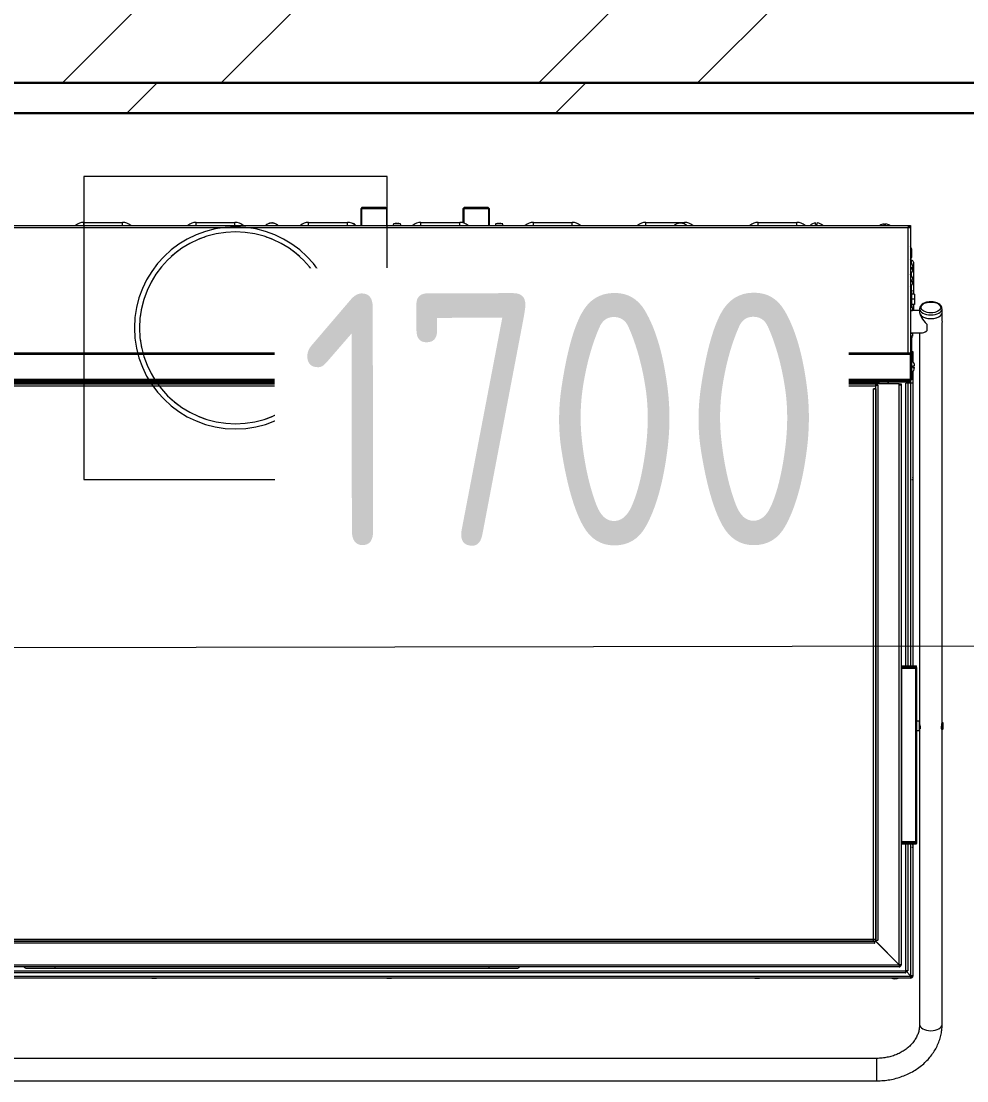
# Model space of a CAD drawing. Header units: millimetres. Extents: x -215207 to 92095, y -30385 to 123050.
# Drawn here: x -24627 to -23691, y 24432 to 25481 of the extents above; entities that cross this region are included whole.
import ezdxf
from ezdxf.enums import TextEntityAlignment as Align

# ---------------------------------------------------------------- set-up
doc = ezdxf.new("R2010")
doc.units = ezdxf.units.MM
for name, color, linetype, lineweight in [('Атрибут', 250, 'Continuous', 5), ('Оборудование пищеблок', 7, 'Continuous', 9), ('Сантехнические приборы', 251, 'Continuous', 0), ('Стены разрез', 7, 'Continuous', 30)]:
    doc.layers.add(name, color=color, linetype=linetype, lineweight=lineweight)
doc.layers.add('тх размеры розетки', color=7, linetype='Continuous', true_color=0xe91640)
doc.styles.add('ISOCPEUR', font='isocpeur.ttf', dxfattribs={"width": 0.9, "height": 270})
doc.styles.add('ГОСТ 2.304', font='CS_Gost2304.shx')
doc.dimstyles.new('СПДС', dxfattribs={"dimscale": 100, "dimtxt": 2.5, "dimasz": 2.5, "dimexe": 2, "dimexo": 0.625, "dimgap": 1, "dimtad": 1, "dimdec": 0, "dimtxsty": 'ГОСТ 2.304', "dimblk": 'OBLIQUE', "dimblk1": 'OBLIQUE', "dimblk2": 'OBLIQUE', "dimcen": 2.5, "dimdle": 2, "dimadec": 0, "dimazin": 2, "dimtfac": 0.75, "dimtdec": 4, "dimtmove": 1, "dimatfit": 3, "dimfxl": 0, "dimtolj": 1, "dimarcsym": 0})

# ---------------------------------------------------------------- blocks, each defined once
blk = doc.blocks.new('Посудомоечная машина 1400')
at = {"layer": 'Оборудование пищеблок', "color": 217, "true_color": 0x93278f}
for p, q in [((166456.9, -325212.3), (166455.3, -325213.9)), ((166481.6, -325213.9), (166455.3, -325213.9)), ((166455.3, -325213.9), (166455.3, -325230.5)), ((166456.1, -325213.1), (166456.1, -325230.5)), ((166456.9, -325212.3), (166480, -325212.3)), ((166481.6, -325213.9), (166480, -325212.3)), ((166480.7, -325213.1), (166480.7, -325230.5)), ((166481.6, -325230.5), (166481.6, -325213.9)), ((166558, -325212.3), (166556.4, -325213.9)), ((166582.7, -325213.9), (166556.4, -325213.9)), ((166556.4, -325213.9), (166556.4, -325227.9)), ((166557.2, -325213.1), (166557.2, -325227.9)), ((166558, -325212.3), (166581.1, -325212.3)), ((166582.7, -325213.9), (166581.1, -325212.3)), ((166581.9, -325213.1), (166581.9, -325230.5)), ((166582.7, -325230.5), (166582.7, -325213.9)), ((166181.3, -325230.5), (166181.3, -325227.5)), ((166181.3, -325227.5), (166219.7, -325227.5)), ((166219.7, -325230.5), (166219.7, -325227.5)), ((166292.5, -325230.5), (166292.5, -325227.5)), ((166292.5, -325227.5), (166330.9, -325227.5)), ((166330.9, -325230.5), (166330.9, -325227.5)), ((166362.2, -325229.5), (166362.3, -325229.5)), ((166372.3, -325229.5), (166372.4, -325229.5)), ((166403.7, -325230.5), (166403.7, -325227.5)), ((166403.7, -325227.5), (166442.1, -325227.5)), ((166442.1, -325230.5), (166442.1, -325227.5)), ((166449.2, -325229), (166448, -325229)), ((166448.1, -325228.8), (166448.1, -325228.7)), ((166494.7, -325229), (166487.6, -325229)), ((166488.8, -325228.8), (166488.8, -325228.7)), ((166490.3, -325228.8), (166490.3, -325228.6)), ((166492, -325228.6), (166492, -325228.8)), ((166493.6, -325228.8), (166493.6, -325228.7)), ((166514.9, -325230.5), (166514.9, -325227.5)), ((166514.9, -325227.5), (166553.4, -325227.5)), ((166553.4, -325230.5), (166553.4, -325227.5)), ((166595.8, -325229), (166588.7, -325229)), ((166589.9, -325228.8), (166589.9, -325228.7)), ((166591.5, -325228.8), (166591.5, -325228.6)), ((166593.1, -325228.6), (166593.1, -325228.8)), ((166594.7, -325228.8), (166594.7, -325228.7)), ((166626.2, -325230.5), (166626.2, -325227.5)), ((166626.2, -325227.5), (166664.6, -325227.5)), ((166664.6, -325230.5), (166664.6, -325227.5)), ((166737.4, -325230.5), (166737.4, -325227.5)), ((166737.4, -325227.5), (166775.8, -325227.5)), ((166766.7, -325229.5), (166766.7, -325229.5)), ((166775.8, -325228.8), (166775.8, -325227.5)), ((166776.8, -325229.5), (166776.8, -325229.5)), ((166848.6, -325227.5), (166887, -325227.5)), ((166848.6, -325230.5), (166848.6, -325227.5)), ((166887, -325230.5), (166887, -325227.5)), ((166905.5, -325229.5), (166905.5, -325227.9)), ((166905.5, -325229.5), (166907, -325229.5)), ((166907, -325229.5), (166907, -325227.9)), ((166973.2, -325230.5), (166973.2, -325228.9)), ((166974.7, -325230.5), (166974.7, -325228.9)), ((165737.4, -325230.5), (166997.2, -325230.5)), ((165737.4, -325232.5), (166997.2, -325232.5)), ((166997.2, -325230.5), (166997.2, -325232.5)), ((166997.2, -325230.5), (166999.2, -325230.5)), ((166997.2, -325231.5), (166999.2, -325231.5)), ((166997.2, -325356.5), (166997.2, -325232.5)), ((166997.2, -325232.5), (166999.2, -325232.5)), ((166998.2, -325231.5), (166998.2, -325232.5)), ((166999.2, -325231.5), (166998.2, -325231.5)), ((166999.2, -325230.5), (166999.2, -325231.5)), ((166999.2, -325231.5), (166999.2, -325232.5)), ((166999.2, -325232.5), (166999.2, -325357.2)), ((167000.8, -325260.6), (167000.8, -325255)), ((167000.3, -325264.9), (166999.2, -325264.9)), ((167000.3, -325267.7), (167000.3, -325264.9)), ((167002.3, -325266.9), (167002.3, -325298.5)), ((167000.3, -325272), (167000.3, -325273.5)), ((167000.3, -325272), (167001.9, -325272)), ((167000.3, -325273.5), (167001.9, -325273.5)), ((167000.3, -325280), (167000.3, -325277.8)), ((167000.3, -325284.4), (167001.9, -325284.4)), ((167000.3, -325284.4), (167000.3, -325285.9)), ((167000.3, -325285.9), (167001.9, -325285.9)), ((167000.3, -325294.7), (167000.3, -325290.2)), ((166999.2, -325294.7), (167000.8, -325294.7)), ((167000.8, -325295.7), (166999.2, -325295.7)), ((167000.8, -325294.7), (167000.8, -325295.7)), ((167000.8, -325309.9), (167000.8, -325295.7)), ((167003.3, -325298.5), (167000.8, -325298.5)), ((167003.3, -325298.5), (167003.3, -325303.6)), ((166999.2, -325309.9), (167000.8, -325309.9)), ((167000.8, -325310.9), (166999.2, -325310.9)), ((167001.3, -325311.6), (166999.2, -325311.6)), ((167003.3, -325303.6), (167000.8, -325303.6)), ((167003.3, -325308.6), (167000.8, -325308.6)), ((167000.8, -325309.9), (167000.8, -325310.9)), ((167000.8, -325311.6), (167000.8, -325310.9)), ((167001.3, -325311.6), (167001.3, -325314.6)), ((167002.3, -325308.6), (167002.3, -325314.7)), ((167003.3, -325303.6), (167003.3, -325308.6)), ((167008.3, -325313), (167008.3, -325316.6)), ((167030.6, -325316.6), (167030.6, -325313)), ((166999.2, -325314.6), (167001.3, -325314.6)), ((167008.3, -325314.7), (166999.2, -325314.7)), ((167001.3, -325314.6), (167001.3, -325314.7)), ((167030.6, -325325.3), (167030.6, -325316.6)), ((167015.4, -325328.2), (167015.4, -325334.9)), ((167030.6, -325723), (167030.6, -325326.4)), ((166999.2, -325336.9), (167010.2, -325336.9)), ((166999.2, -325337), (167001.3, -325337)), ((167001.3, -325340.1), (166999.2, -325340.1)), ((166999.2, -325340.7), (167000.8, -325340.7)), ((167000.8, -325341.7), (166999.2, -325341.7)), ((167000.8, -325340.7), (167000.8, -325340.1)), ((167000.8, -325340.7), (167000.8, -325341.7)), ((167000.8, -325382.2), (167000.8, -325341.7)), ((167001.3, -325336.9), (167001.3, -325337)), ((167001.3, -325337), (167001.3, -325340.1)), ((167008.3, -325336.9), (167008.3, -325722.5)), ((167000.8, -325355.4), (167001.8, -325355.4)), ((167001.8, -325355.4), (167001.8, -325365.2)), ((165737.4, -325356.5), (166997.2, -325356.5)), ((165737.4, -325358), (166997.2, -325358)), ((166997.2, -325356.5), (166997.2, -325358)), ((166997.2, -325356.5), (166998.7, -325356.5)), ((166997.4, -325356.9), (166997.2, -325356.9)), ((166997.2, -325357.2), (166999.2, -325357.2)), ((166997.2, -325358), (166999.2, -325358)), ((166997.4, -325356.9), (166997.4, -325356.5)), ((166998.4, -325356.9), (166997.4, -325356.9)), ((166999.4, -325356.9), (166999.2, -325356.9)), ((166999.2, -325358), (166999.2, -325357.2)), ((166999.2, -325382.6), (166999.2, -325358)), ((166999.4, -325356.9), (166999.4, -325383.7)), ((167001.8, -325369.6), (167003.4, -325369.6)), ((167001.8, -325369.6), (167001.8, -325371.1)), ((167001.8, -325371.1), (167003.4, -325371.1)), ((167001.8, -325375.4), (167001.8, -325386.5)), ((165735.4, -325382.6), (166999.2, -325382.6)), ((165735.4, -325383.2), (166999.2, -325383.2)), ((165768.2, -325384.7), (166966.8, -325384.7)), ((166966.8, -325386.2), (165768.2, -325386.2)), ((165769.8, -325387.2), (166964.9, -325387.2)), ((166988.1, -325387.2), (166964.9, -325387.2)), ((166964.9, -325387.2), (166964.9, -325388.2)), ((166964.9, -325387.2), (166964.9, -325387.2)), ((166965.1, -325387.2), (166964.9, -325387.2)), ((166965.1, -325387.2), (166965.1, -325387.2)), ((166988.1, -325387.2), (166965.1, -325387.2)), ((166966.8, -325384.7), (166966.8, -325386.2)), ((166966.8, -325384.7), (166997.4, -325384.7)), ((166966.8, -325387.2), (166966.8, -325386.2)), ((166968.1, -325386.7), (166967.1, -325386.7)), ((166967.1, -325387.2), (166967.1, -325386.7)), ((166968.4, -325386), (166967.7, -325385.3)), ((166968.1, -325387.2), (166968.1, -325386.7)), ((166997.4, -325384.7), (166969.1, -325384.7)), ((166997.4, -325385.7), (166969.1, -325385.7)), ((166976.7, -325385.7), (166977.5, -325386.5)), ((166977.5, -325386.5), (166977.5, -325387.2)), ((166988.1, -325388.3), (166988.1, -325387.2)), ((166988.1, -325387.2), (166989.1, -325387.2)), ((166988.1, -325387.2), (166988.1, -325387.2)), ((166989.1, -325387.2), (166989.1, -325388.3)), ((166989.1, -325387.2), (166990.1, -325387.2)), ((166989.1, -325387.2), (166989.1, -325388.3)), ((166990.1, -325387.2), (166990.1, -325388.3)), ((166994.7, -325666.7), (166994.7, -325386.7)), ((166996.7, -325386.7), (166994.7, -325386.7)), ((166996.4, -325385.7), (166996.4, -325386.7)), ((166999.7, -325386.7), (166996.7, -325386.7)), ((166996.7, -325386.7), (166996.7, -325666.7)), ((166997.4, -325385.7), (166997.4, -325386.7)), ((166998.2, -325386.7), (166998.2, -325386.2)), ((166998.2, -325386.2), (166999.2, -325386.2)), ((166998.4, -325383.2), (166998.4, -325383.7)), ((166998.4, -325383.7), (166998.4, -325383.2)), ((166998.4, -325385.5), (166998.4, -325386.7)), ((166999.2, -325383.2), (166999.2, -325382.6)), ((166999.2, -325384.6), (166999.2, -325386.5)), ((166999.2, -325386.7), (166999.2, -325386.5)), ((166999.2, -325386.5), (166999.7, -325386.5)), ((166999.4, -325382.2), (167000.8, -325382.2)), ((167000.8, -325383.2), (166999.4, -325383.2)), ((166999.7, -325386.5), (166999.7, -325383.2)), ((166999.7, -325386.5), (166999.7, -325386.7)), ((167001.8, -325386.5), (166999.7, -325386.5)), ((166999.7, -325666.7), (166999.7, -325386.7)), ((167001.8, -325386.7), (166999.7, -325386.7)), ((167000.8, -325382.2), (167000.8, -325383.2)), ((167000.8, -325386.7), (167000.8, -325386.5)), ((167000.8, -325386.5), (167000.8, -325386.7)), ((167001.8, -325386.7), (167001.8, -325386.5)), ((167001.8, -325386.7), (167001.8, -325666.7)), ((165769.8, -325389.3), (166964.9, -325389.3)), ((166962.8, -325392.1), (166964.9, -325392.1)), ((166962.8, -325392.3), (166962.8, -325392.1)), ((166962.8, -325937.3), (166962.8, -325392.3)), ((166964.9, -325392.3), (166962.8, -325392.3)), ((166966.9, -325388.2), (166964.9, -325388.2)), ((166964.9, -325389.3), (166964.9, -325388.3)), ((166965.1, -325388.3), (166964.9, -325388.3)), ((166964.9, -325388.6), (166965.4, -325388.6)), ((166964.9, -325392.1), (166964.9, -325389.3)), ((166964.9, -325938.2), (166964.9, -325392.1)), ((166964.9, -325392.3), (166964.9, -325937.3)), ((166965.1, -325388.3), (166965.1, -325388.2)), ((166966.9, -325388.3), (166965.1, -325388.3)), ((166965.5, -325388.5), (166966.9, -325388.5)), ((166966.9, -325388.5), (166966.9, -325388.2)), ((166966.9, -325388.5), (166966.9, -325938.2)), ((166988.1, -325388.3), (166990.1, -325388.3)), ((166988.1, -325962.5), (166988.1, -325388.3)), ((166989.1, -325388.3), (166988.1, -325388.3)), ((166990.1, -325388.3), (166990.1, -325962.6)), ((167000.8, -325482), (167001.9, -325482)), ((166990.6, -325668.6), (166990.1, -325668.6)), ((166990.6, -325669.1), (166990.1, -325669.1)), ((166990.3, -325668.8), (166990.6, -325668.8)), ((166990.4, -325666.7), (166990.4, -325667.8)), ((167005, -325666.7), (166990.4, -325666.7)), ((166990.6, -325667.8), (167004.8, -325667.8)), ((166990.6, -325667.8), (166990.6, -325668.1)), ((167004.8, -325668.1), (166990.6, -325668.1)), ((166990.6, -325668.1), (166990.6, -325668.6)), ((166990.6, -325668.6), (167004.8, -325668.6)), ((166990.6, -325668.6), (166990.6, -325668.8)), ((166990.6, -325669.1), (166990.6, -325668.8)), ((167004.8, -325668.8), (166990.6, -325668.8)), ((166990.6, -325669.1), (166990.6, -325840.4)), ((167004.8, -325669.1), (166990.6, -325669.1)), ((167004.8, -325668.1), (167004.8, -325667.8)), ((167004.8, -325668.6), (167004.8, -325668.1)), ((167004.8, -325668.8), (167004.8, -325668.6)), ((167005.3, -325668.6), (167004.8, -325668.6)), ((167004.8, -325669.1), (167004.8, -325668.8)), ((167004.8, -325668.8), (167005.1, -325668.8)), ((167004.8, -325840.4), (167004.8, -325669.1)), ((167005.3, -325669.1), (167004.8, -325669.1)), ((167005, -325666.7), (167005, -325667.8)), ((167005.1, -325668.9), (167005.1, -325668.8)), ((167005.3, -325668.1), (167005.3, -325667)), ((167005.3, -325668.1), (167005.3, -325668.6)), ((167005.3, -325669), (167005.3, -325668.6)), ((167005.3, -325669), (167005.3, -325669.1)), ((167005.3, -325669), (167005.3, -325669)), ((167005.3, -325669.1), (167005.3, -325840.4)), ((167008, -325721.4), (167005.3, -325721.4)), ((167008, -325721.4), (167008, -325730.5)), ((167008.3, -325721.7), (167008, -325721.4)), ((167008.3, -325730.2), (167008.3, -325722.5)), ((167031.1, -325722.5), (167030.6, -325722.5)), ((167031.1, -325722.5), (167031.1, -325729.5)), ((167031.6, -325723), (167031.1, -325722.5)), ((167031.6, -325729), (167031.6, -325723)), ((167005.3, -325730.5), (167008, -325730.5)), ((167008, -325730.5), (167008.3, -325730.2)), ((167008.3, -325729.5), (167008.6, -325729.5)), ((167008.3, -325730.2), (167008.3, -326021.7)), ((167030.3, -325729.5), (167031.1, -325729.5)), ((167030.6, -326021.7), (167030.6, -325729.5)), ((167031.1, -325729.5), (167031.6, -325729)), ((166990.1, -325840.4), (166990.6, -325840.4)), ((166990.1, -325840.9), (166990.6, -325840.9)), ((166990.6, -325840.7), (166990.3, -325840.7)), ((166990.4, -325841.8), (166990.4, -325842.9)), ((166990.4, -325842.9), (167005, -325842.9)), ((166990.6, -325840.4), (167004.8, -325840.4)), ((166990.6, -325840.4), (166990.6, -325840.7)), ((166990.6, -325840.7), (167004.8, -325840.7)), ((166990.6, -325840.7), (166990.6, -325840.9)), ((166990.6, -325840.9), (166990.6, -325841.5)), ((167004.8, -325840.9), (166990.6, -325840.9)), ((166990.6, -325841.5), (167004.8, -325841.5)), ((166990.6, -325841.5), (166990.6, -325841.8)), ((167004.8, -325841.8), (166990.6, -325841.8)), ((166994.7, -325968.4), (166994.7, -325842.9)), ((166996.7, -325842.9), (166996.7, -325968.4)), ((166999.7, -325973.7), (166999.7, -325842.9)), ((167000.8, -325846), (167001.9, -325846)), ((167001.8, -325842.9), (167001.8, -325973.7)), ((167004.8, -325840.4), (167005.3, -325840.4)), ((167004.8, -325840.4), (167004.8, -325840.7)), ((167004.8, -325840.9), (167004.8, -325840.7)), ((167005.1, -325840.7), (167004.8, -325840.7)), ((167004.8, -325841.5), (167004.8, -325840.9)), ((167004.8, -325840.9), (167005.3, -325840.9)), ((167004.8, -325841.8), (167004.8, -325841.5)), ((167005, -325842.9), (167005, -325841.8)), ((167005.1, -325840.7), (167005.1, -325840.7)), ((167005.3, -325840.4), (167005.3, -325840.5)), ((167005.3, -325840.9), (167005.3, -325840.5)), ((167005.3, -325840.5), (167005.3, -325840.5)), ((167005.3, -325840.9), (167005.3, -325841.5)), ((167005.3, -325841.5), (167005.3, -325842.6)), ((165770.8, -325939.3), (166963.8, -325939.3)), ((166963.8, -325941.3), (165770.8, -325941.3)), ((165771.8, -325937.3), (166962.8, -325937.3)), ((166962.8, -325939.3), (165771.8, -325939.3)), ((166962.8, -325937.3), (166964.9, -325937.3)), ((166962.8, -325939.3), (166962.8, -325937.3)), ((166962.8, -325939.3), (166962.8, -325939.3)), ((166963.8, -325939.3), (166963.8, -325941.3)), ((166964, -325939.3), (166963.8, -325939.3)), ((166964, -325940.3), (166963.8, -325940.3)), ((166963.8, -325941.3), (166964, -325941.3)), ((166964, -325941.3), (166964, -325939.3)), ((166964, -325939.3), (166964.8, -325939.3)), ((166988.1, -325962.6), (166964.8, -325939.3)), ((166964.9, -325939.3), (166964.8, -325939.3)), ((166964.9, -325938.2), (166964.9, -325938.5)), ((166964.9, -325938.2), (166966.9, -325938.2)), ((166966.9, -325938.5), (166964.9, -325938.5)), ((166964.9, -325939.3), (166964.9, -325938.5)), ((166964.9, -325939.3), (166988.1, -325962.5)), ((166965.8, -325940.3), (166965.8, -325940.2)), ((166965.9, -325938.2), (166965.9, -325938.5)), ((166966.9, -325938.5), (166966.9, -325938.2)), ((165746.5, -325962.6), (166988.1, -325962.6)), ((166986.6, -325961.1), (166986.6, -325961.1)), ((166988.1, -325963.6), (166988.1, -325964.6)), ((166989.1, -325962.6), (166990.1, -325962.6)), ((165734.9, -325973.7), (166999.7, -325973.7)), ((165740.2, -325968.6), (166994.5, -325968.6)), ((166994.5, -325970.6), (165740.2, -325970.6)), ((166988.1, -325964.6), (165746.5, -325964.6)), ((166124.7, -325965.8), (166152.5, -325965.8)), ((166152.5, -325964.6), (166152.5, -325965.8)), ((166152.5, -325965.8), (166582.1, -325965.8)), ((166582.1, -325964.6), (166582.1, -325965.8)), ((166582.1, -325965.8), (166609.9, -325965.8)), ((166994.5, -325968.6), (166994.5, -325970.6)), ((166994.7, -325969.6), (166994.5, -325969.6)), ((166994.5, -325970.6), (166994.7, -325970.6)), ((166994.7, -325968.4), (166996.7, -325968.4)), ((166999.7, -325973.7), (166994.7, -325968.6)), ((166994.7, -325968.6), (166999.7, -325973.7)), ((166996.7, -325968.6), (166994.7, -325968.6)), ((166994.7, -325970.6), (166994.7, -325968.6)), ((166995.7, -325969.6), (166995.7, -325969.6)), ((166996.4, -325968.4), (166996.4, -325968.6)), ((166996.4, -325970.3), (166996.4, -325970.4)), ((166996.7, -325968.4), (166996.7, -325968.6)), ((166996.7, -325970.6), (166996.7, -325970.6)), ((166997.2, -325971.1), (166997.2, -325971.1)), ((166997.4, -325971.3), (166997.4, -325971.4)), ((166997.7, -325971.7), (166997.7, -325971.7)), ((166997.7, -325971.7), (166997.8, -325971.7)), ((166998.8, -325972.7), (166998.7, -325972.7)), ((166998.7, -325972.7), (166998.8, -325972.7)), ((166999.2, -325973.1), (166999.1, -325973.1)), ((166999.2, -325973.1), (166999.2, -325973.2)), ((166999.7, -325973.7), (166999.7, -325973.7)), ((166999.7, -325974.7), (166999.7, -325973.7)), ((166999.7, -325974.7), (166999.7, -325975.7)), ((167000.8, -325973.7), (167001.8, -325973.7)), ((166999.7, -325975.7), (165734.9, -325975.7)), ((166965.9, -326055.2), (165768.8, -326055.2)), ((166965.9, -326077.5), (166965.9, -326055.2)), ((165768.8, -326077.5), (166965.9, -326077.5))]:
    blk.add_line(p, q, dxfattribs=at)
for centre, radius, start, end in [((166181.3, -325239.8), 12.3, 90, 131.1859), ((166219.7, -325239.8), 12.3, 48.8141, 90), ((166292.5, -325239.8), 12.3, 90, 131.1859), ((166330.9, -325239.8), 12.3, 48.8141, 90), ((166367.8, -325237.5), 9.75, 97.1339, 134.0407), ((166367.8, -325237.5), 9.75, 124.6571, 134.0407), ((166366.9, -325237.5), 9.75, 80.0878, 82.8423), ((166366.9, -325237.5), 9.75, 45.9593, 55.3429), ((166403.7, -325239.8), 12.3, 90, 131.1859), ((166442.1, -325239.8), 12.3, 48.8141, 90), ((166445.7, -325241.1), 12.6, 79.1096, 82.5579), ((166445.7, -325241.1), 12.6, 79.0975, 82.5673), ((166448, -325229), 0.303, 79.1333, 103.5704), ((166445.7, -325241.1), 12.6, 73.7398, 79.1333), ((166445.4, -325230.3), 4.05, 5.661, 18.1806), ((166491.5, -325230.3), 4.05, 161.8194, 183.5777), ((166491.2, -325241.1), 12.6, 100.8667, 106.2602), ((166491.2, -325241.1), 12.6, 94.7118, 100.8904), ((166491.2, -325241.1), 12.6, 94.7118, 100.8035), ((166488.8, -325229), 0.303, 76.4296, 100.8667), ((166491.2, -325241.1), 12.4, 86.1715, 93.8285), ((166491.2, -325241.1), 12.4, 86.4027, 93.7975), ((166491.2, -325241.1), 12.6, 79.1096, 85.2882), ((166491.2, -325241.1), 12.6, 79.0975, 85.2882), ((166493.5, -325229), 0.303, 79.1333, 103.5704), ((166491.2, -325241.1), 12.6, 73.7398, 79.1333), ((166490.9, -325230.3), 4.05, 356.4223, 18.1806), ((166514.9, -325239.8), 12.3, 90, 131.1859), ((166553.4, -325239.8), 12.3, 48.8141, 90), ((166592.6, -325230.3), 4.05, 161.8194, 183.5777), ((166592.3, -325241.1), 12.6, 100.8667, 106.2602), ((166592.3, -325241.1), 12.6, 94.7118, 100.8904), ((166592.3, -325241.1), 12.6, 94.7118, 100.8035), ((166590, -325229), 0.303, 76.4296, 100.8667), ((166592.3, -325241.1), 12.4, 86.1715, 93.8285), ((166592.3, -325241.1), 12.4, 86.4027, 93.7975), ((166592.3, -325241.1), 12.6, 79.1096, 85.2882), ((166592.3, -325241.1), 12.6, 79.0975, 85.2882), ((166594.6, -325229), 0.303, 79.1333, 103.5704), ((166592.3, -325241.1), 12.6, 73.7398, 79.1333), ((166592, -325230.3), 4.05, 356.4223, 18.1806), ((166626.2, -325239.8), 12.3, 90, 131.1859), ((166664.6, -325239.8), 12.3, 48.8141, 90), ((166737.4, -325239.8), 12.3, 90, 131.1859), ((166772.2, -325237.5), 9.75, 124.6571, 134.0407), ((166775.8, -325239.8), 12.3, 48.8141, 90), ((166771.3, -325237.5), 9.75, 45.9593, 55.3429), ((166848.6, -325239.8), 12.3, 90, 131.1859), ((166887, -325239.8), 12.3, 48.8141, 90), ((166906.7, -325237.5), 9.75, 97.1339, 134.0407), ((166905.8, -325237.5), 9.75, 45.9593, 82.8423), ((166974.4, -325238.5), 9.75, 97.1339, 124.6571), ((166973.5, -325238.5), 9.75, 55.3429, 82.8423), ((166996.5, -325255), 4.22, 0, 50.163), ((166996.5, -325260.6), 4.22, 309.837, 0), ((166992.2, -325273.2), 9.75, 7.1339, 44.0407), ((167000.3, -325266.9), 2.02, 0, 90), ((166992.2, -325272.3), 9.75, 315.9593, 352.8423), ((166992.2, -325285.6), 9.75, 7.1339, 44.0407), ((166992.2, -325284.7), 9.75, 315.9593, 352.8423), ((167035, -325325.9), 4.43, 176.8945, 182.8894), ((167034.9, -325325.8), 4.33, 180.3732, 183.1728), ((166996, -325357.6), 2.23, 1.4147, 29.9116), ((166993.8, -325370.8), 9.75, 7.1339, 44.0407), ((166993.8, -325369.9), 9.75, 315.9593, 352.8423), ((166969.1, -325386.7), 2.02, 135, 180), ((166969.1, -325386.7), 2.02, 90, 135), ((166969.1, -325386.7), 1.01, 135, 180), ((166969.1, -325386.7), 1.01, 90, 135), ((166997.4, -325383.7), 2.02, 270, 0), ((166997.4, -325383.7), 1.01, 270, 0), ((166997.4, -325383.7), 1.01, 270, 0), ((166989.1, -325388.3), 0.00202, 0, 180), ((166992.2, -325481.7), 9.75, 7.1339, 11.998), ((166992.2, -325480.8), 9.75, 348.002, 352.8423), ((166990.4, -325667), 0.303, 90, 180), ((166990.5, -325665.9), 2.17, 259.8967, 273.3258), ((166990.3, -325668.6), 0.202, 180, 270), ((166990.4, -325669.1), 0.303, 90, 180), ((167004.9, -325665.9), 2.17, 266.6809, 280.0967), ((167005, -325667), 0.303, 0, 90), ((167005, -325669.1), 0.303, 0, 90), ((167005.1, -325668.6), 0.202, 270, 0), ((166990.4, -325840.4), 0.303, 180, 270), ((166990.3, -325840.9), 0.202, 90, 180), ((166990.5, -325843.6), 2.17, 86.6809, 100.0967), ((166990.4, -325842.6), 0.303, 180, 270), ((166992.2, -325845.7), 9.75, 7.1339, 11.998), ((166992.2, -325844.8), 9.75, 348.002, 352.8423), ((167004.9, -325843.6), 2.17, 79.8967, 93.3258), ((167005, -325840.4), 0.303, 270, 0), ((167005, -325842.6), 0.303, 270, 0), ((167005.1, -325840.9), 0.202, 0, 90), ((166968.8, -325943.2), 6.32, 127.995, 142.005), ((166988.1, -325987.8), 25.3, 87.709, 89.9994), ((166988.2, -326052.3), 89.8, 88.7817, 90.0724), ((167010.6, -325962.6), 22.5, 179.8557, 182.4359), ((167077.9, -325962.7), 89.8, 179.9276, 181.2183), ((166988.1, -325962.6), 2.02, 270, 0), ((166988.1, -325962.6), 1.01, 270, 0), ((166124.7, -325962.3), 3.54, 221.0823, 270), ((166609.9, -325962.3), 3.54, 270, 318.9177), ((166999.7, -325973.7), 1.01, 270, 0), ((166999.7, -325973.7), 2.02, 270, 0), ((166999.9, -326063.4), 89.8, 88.7817, 90.0724), ((166999.7, -325999), 25.3, 87.709, 89.9994), ((167022.2, -325973.7), 22.5, 179.8557, 182.4359), ((167089.5, -325973.8), 89.8, 179.9276, 181.2183), ((166984.5, -325966.7), 9.75, 247.8012, 262.1458), ((166983.6, -325966.7), 9.75, 277.804, 292.1988)]:
    blk.add_arc(centre, radius, start, end, dxfattribs=at)
for centre, major_axis, ratio, start_param, end_param in [((166490.4, -325228.9), (0.303, 0), 0.99662, 0.476163, 1.636417), ((166492, -325228.9), (0.303, 0), 0.99662, 1.505175, 2.66543), ((166591.5, -325228.9), (0.303, 0), 0.99662, 0.476163, 1.636417), ((166593.1, -325228.9), (0.303, 0), 0.99662, 1.505175, 2.66543), ((167019.5, -325313), (11.1, 0), 0.552947, 3.141593, 6.273464), ((167019.5, -325325.8), (10.6, -10.6), 0.301627, 3.434541, 4.633169), ((167019.5, -325316.6), (11.1, 0), 0.552947, 3.141593, 6.283185), ((167019.5, -325316.6), (-11.1, 0), 0.552947, 0, 3.141593), ((167019.5, -325325.8), (10.6, 10.6), 0.301627, 3.434541, 4.047272), ((166990.4, -325668.1), (-0.303, 0), 0.989368, 4.712389, 6.283185), ((167005, -325668.1), (-0.303, 0), 0.989368, 3.141593, 4.712389), ((166990.4, -325841.5), (0.303, 0), 0.989368, 3.141593, 4.712389), ((167005, -325841.5), (0.303, 0), 0.989368, 4.712389, 6.283185), ((167019.5, -326021.7), (11.1, 0), 0.552947, 3.141593, 6.283185)]:
    blk.add_ellipse(centre, major_axis=major_axis, ratio=ratio, start_param=start_param, end_param=end_param, dxfattribs=at)
blk.add_ellipse((167019.5, -325311.7), major_axis=(9.72, 0), ratio=0.552947, dxfattribs=at)
for points, knots in [([(166362.3, -325229.5), (166362.7, -325229.2), (166363, -325229), (166363.8, -325228.6), (166364.3, -325228.4), (166365.1, -325228.1), (166365.5, -325228), (166366.4, -325227.9), (166366.9, -325227.8), (166367.8, -325227.8), (166368.2, -325227.9), (166369.1, -325228), (166369.5, -325228.1), (166370.4, -325228.4), (166370.8, -325228.6), (166371.6, -325229), (166372, -325229.2), (166372.3, -325229.5)], [0, 0, 0, 0, 0.125, 0.125, 0.25, 0.25, 0.375, 0.375, 0.5, 0.5, 0.625, 0.625, 0.75, 0.75, 0.875, 0.875, 1, 1, 1, 1]), ([(166490.1, -325228.6), (166490.2, -325228.6), (166490.2, -325228.6), (166490.3, -325228.6), (166490.3, -325228.6), (166490.3, -325228.6)], [0, 0, 0, 0, 0.5, 0.5, 1, 1, 1, 1]), ([(166490.6, -325228.7), (166490.6, -325228.6), (166490.5, -325228.6), (166490.5, -325228.6), (166490.4, -325228.6), (166490.4, -325228.6), (166490.3, -325228.6), (166490.2, -325228.6), (166490.2, -325228.6), (166490.1, -325228.6), (166490.1, -325228.6)], [0.3079446, 0.3079446, 0.3079446, 0.3079446, 0.389575, 0.4758458, 0.5503018, 0.6146228, 0.7007976, 0.8555116, 0.9792619, 1, 1, 1, 1]), ([(166492.2, -325228.6), (166492.2, -325228.6), (166492.1, -325228.6), (166492, -325228.6), (166492, -325228.6), (166491.9, -325228.6), (166491.8, -325228.6), (166491.7, -325228.7), (166491.7, -325228.8), (166491.7, -325228.8), (166491.7, -325228.9)], [0, 0, 0, 0, 0.1255067, 0.2598055, 0.4202484, 0.5228382, 0.6514473, 0.7917301, 0.9373978, 0.9637843, 0.9637843, 0.9637843, 0.9637843]), ([(166492, -325228.6), (166492, -325228.6), (166492, -325228.6), (166492.1, -325228.6), (166492.2, -325228.6), (166492.2, -325228.6)], [0, 0, 0, 0, 0.5, 0.5, 1, 1, 1, 1]), ([(166591.2, -325228.6), (166591.3, -325228.6), (166591.4, -325228.6), (166591.4, -325228.6), (166591.5, -325228.6), (166591.5, -325228.6)], [0, 0, 0, 0, 0.5, 0.5, 1, 1, 1, 1]), ([(166591.7, -325228.7), (166591.7, -325228.6), (166591.6, -325228.6), (166591.6, -325228.6), (166591.5, -325228.6), (166591.5, -325228.6), (166591.4, -325228.6), (166591.3, -325228.6), (166591.3, -325228.6), (166591.2, -325228.6), (166591.2, -325228.6)], [0.3079446, 0.3079446, 0.3079446, 0.3079446, 0.389575, 0.4758458, 0.5503018, 0.6146228, 0.7007976, 0.8555116, 0.9792619, 1, 1, 1, 1]), ([(166593.3, -325228.6), (166593.3, -325228.6), (166593.2, -325228.6), (166593.1, -325228.6), (166593.1, -325228.6), (166593, -325228.6), (166592.9, -325228.6), (166592.8, -325228.7), (166592.8, -325228.8), (166592.8, -325228.8), (166592.8, -325228.9)], [0, 0, 0, 0, 0.1255067, 0.2598055, 0.4202484, 0.5228382, 0.6514473, 0.7917301, 0.9373978, 0.9637843, 0.9637843, 0.9637843, 0.9637843]), ([(166593.1, -325228.6), (166593.1, -325228.6), (166593.1, -325228.6), (166593.2, -325228.6), (166593.3, -325228.6), (166593.3, -325228.6)], [0, 0, 0, 0, 0.5, 0.5, 1, 1, 1, 1]), ([(166766.7, -325229.5), (166767.1, -325229.2), (166767.5, -325229), (166768.3, -325228.6), (166768.7, -325228.4), (166769.5, -325228.1), (166770, -325228), (166770.8, -325227.9), (166771.3, -325227.8), (166772.2, -325227.8), (166772.6, -325227.9), (166773.5, -325228), (166774, -325228.1), (166774.8, -325228.4), (166775.2, -325228.6), (166776, -325229), (166776.4, -325229.2), (166776.8, -325229.5)], [0, 0, 0, 0, 0.125, 0.125, 0.25, 0.25, 0.375, 0.375, 0.5, 0.5, 0.625, 0.625, 0.75, 0.75, 0.875, 0.875, 1, 1, 1, 1]), ([(167030.5, -325313), (167030.5, -325312.8), (167030.6, -325312.1), (167030.1, -325310.7), (167029.1, -325309.3), (167027.5, -325308.1), (167025.5, -325307.1), (167023.1, -325306.4), (167020.5, -325306.1), (167017.8, -325306.1), (167015.2, -325306.5), (167012.9, -325307.3), (167010.9, -325308.4), (167009.4, -325309.8), (167008.5, -325311.4), (167008.4, -325312.4), (167008.3, -325313)], [0, 0, 0, 0, 0.026835, 0.096169, 0.16558, 0.238999, 0.316227, 0.394465, 0.472379, 0.550112, 0.628044, 0.706522, 0.786049, 0.86683, 0.935574, 1, 1, 1, 1]), ([(166998.7, -325356.5), (166998.8, -325356.7), (166999, -325356.9), (166999.1, -325357.1), (166999.2, -325357.2), (166999.2, -325357.2)], [0, 0, 0, 0, 0.5, 0.5, 0.6763367, 0.6763367, 0.6763367, 0.6763367]), ([(166965.5, -325388.5), (166965.3, -325388.6), (166965.1, -325388.8), (166964.9, -325389.2), (166964.9, -325389.3), (166964.9, -325389.5)], [0, 0, 0, 0, 0.5, 0.5, 1, 1, 1, 1]), ([(166990.6, -325667.8), (166990.6, -325667.8), (166990.5, -325667.8), (166990.5, -325667.8), (166990.4, -325667.8), (166990.4, -325667.8)], [0, 0, 0, 0, 0.5, 0.5, 1, 1, 1, 1]), ([(167005, -325667.8), (167005, -325667.8), (167005, -325667.8), (167004.9, -325667.8), (167004.9, -325667.8), (167004.8, -325667.8)], [0, 0, 0, 0, 0.5, 0.5, 1, 1, 1, 1]), ([(167008.3, -325723), (167008.3, -325723.5), (167008.5, -325724.3), (167008.8, -325726.2), (167009, -325727.2), (167009, -325728.8), (167008.8, -325729.4), (167008.5, -325729.7), (167008.4, -325729.6), (167008.3, -325729.2)], [0.2501193, 0.2501193, 0.2501193, 0.2501193, 0.375, 0.375, 0.5, 0.5, 0.625, 0.625, 0.73861, 0.73861, 0.73861, 0.73861]), ([(167030.4, -325729.6), (167030.4, -325729.6), (167030.3, -325729.6), (167030.1, -325729.4), (167030, -325728.8), (167030, -325727.2), (167030.1, -325726.2), (167030.4, -325724.3), (167030.6, -325723.5), (167030.6, -325723)], [0.5931102, 0.5931102, 0.5931102, 0.5931102, 0.625, 0.625, 0.75, 0.75, 0.875, 0.875, 1, 1, 1, 1]), ([(166990.4, -325841.8), (166990.4, -325841.8), (166990.5, -325841.8), (166990.5, -325841.8), (166990.6, -325841.8), (166990.6, -325841.8)], [0, 0, 0, 0, 0.5, 0.5, 1, 1, 1, 1]), ([(167004.8, -325841.8), (167004.9, -325841.8), (167004.9, -325841.8), (167005, -325841.8), (167005, -325841.8), (167005, -325841.8)], [0, 0, 0, 0, 0.5, 0.5, 1, 1, 1, 1]), ([(166253.9, -325975.8), (166253.8, -325975.8), (166253.7, -325975.9), (166253.3, -325976), (166252.8, -325976.1), (166251.9, -325976.3), (166251.5, -325976.3), (166250.6, -325976.3), (166250.1, -325976.3), (166249.3, -325976.1), (166248.8, -325976), (166248.3, -325975.9), (166248.2, -325975.8), (166248.1, -325975.8)], [0.2309622, 0.2309622, 0.2309622, 0.2309622, 0.25, 0.25, 0.375, 0.375, 0.5, 0.5, 0.625, 0.625, 0.75, 0.75, 0.7754156, 0.7754156, 0.7754156, 0.7754156]), ([(166486.4, -325975.8), (166486.4, -325975.8), (166486.3, -325975.9), (166485.8, -325976), (166485.4, -325976.1), (166484.5, -325976.3), (166484, -325976.3), (166483.1, -325976.3), (166482.7, -325976.3), (166481.8, -325976.1), (166481.4, -325976), (166480.9, -325975.9), (166480.8, -325975.8), (166480.7, -325975.8)], [0.2309622, 0.2309622, 0.2309622, 0.2309622, 0.25, 0.25, 0.375, 0.375, 0.5, 0.5, 0.625, 0.625, 0.75, 0.75, 0.7754156, 0.7754156, 0.7754156, 0.7754156]), ([(166850.4, -325975.8), (166850.3, -325975.8), (166850.3, -325975.9), (166849.8, -325976), (166849.4, -325976.1), (166848.5, -325976.3), (166848, -325976.3), (166847.1, -325976.3), (166846.7, -325976.3), (166845.8, -325976.1), (166845.4, -325976), (166844.9, -325975.9), (166844.8, -325975.8), (166844.7, -325975.8)], [0.2309622, 0.2309622, 0.2309622, 0.2309622, 0.25, 0.25, 0.375, 0.375, 0.5, 0.5, 0.625, 0.625, 0.75, 0.75, 0.7754156, 0.7754156, 0.7754156, 0.7754156]), ([(166982, -325975.8), (166982, -325975.8), (166982.1, -325975.9), (166982.3, -325976), (166982.5, -325976.1), (166983, -325976.3), (166983.2, -325976.3), (166983.6, -325976.3), (166983.9, -325976.3), (166984.1, -325976.2)], [0.2309622, 0.2309622, 0.2309622, 0.2309622, 0.25, 0.25, 0.375, 0.375, 0.5, 0.5, 0.6237391, 0.6237391, 0.6237391, 0.6237391]), ([(166984.9, -325976.3), (166984.9, -325976.3), (166984.8, -325976.3), (166984.5, -325976.3), (166984.3, -325976.3), (166983.8, -325976.1), (166983.6, -325976), (166983.4, -325975.9), (166983.4, -325975.8), (166983.3, -325975.8)], [0.4607988, 0.4607988, 0.4607988, 0.4607988, 0.5, 0.5, 0.625, 0.625, 0.75, 0.75, 0.7691008, 0.7691008, 0.7691008, 0.7691008]), ([(167008.3, -326021.7), (167008.3, -326022.3), (167008.3, -326024.2), (167007.8, -326027.5), (167006.6, -326031.4), (167004.8, -326035.3), (167002.4, -326038.9), (166999.5, -326042.2), (166996.1, -326045.3), (166992.3, -326048), (166988.1, -326050.3), (166983.6, -326052.2), (166978.8, -326053.7), (166973.9, -326054.7), (166969.4, -326055.2), (166966.9, -326055.2), (166965.9, -326055.2)], [0, 0, 0, 0, 0.035712, 0.116846, 0.197587, 0.277255, 0.355629, 0.432813, 0.509056, 0.58462, 0.659727, 0.73454, 0.809171, 0.883688, 0.95813, 1, 1, 1, 1]), ([(166965.9, -326077.5), (166967.2, -326077.4), (166970.3, -326077.4), (166975.9, -326076.9), (166982.1, -326075.8), (166988.3, -326074.1), (166994.2, -326071.9), (166999.9, -326069.3), (167005.2, -326066.1), (167010.2, -326062.5), (167014.7, -326058.5), (167018.7, -326054.1), (167022.2, -326049.4), (167025.1, -326044.4), (167027.4, -326039.3), (167029.1, -326033.9), (167030.2, -326028.6), (167030.6, -326024.4), (167030.6, -326022.2), (167030.6, -326021.7)], [0, 0, 0, 0, 0.035627, 0.099617, 0.163655, 0.227714, 0.291781, 0.355833, 0.41984, 0.483758, 0.547538, 0.61112, 0.67445, 0.737481, 0.800184, 0.862559, 0.924634, 0.983061, 1, 1, 1, 1])]:
    blk.add_open_spline(points, degree=3, knots=knots, dxfattribs=at)
at = {"layer": 'Атрибут', "style": 'ISOCPEUR', "width": 0.85}
blk.add_attdef('№_ПОЗИЦИИ', text='', height=150, dxfattribs=at).set_placement((166424.6, -325592.7), align=Align.MIDDLE_CENTER)
blk = doc.blocks.new('ADSK_ППР_Трап горизонтальный - С гидрозатвором 300х300 D110-5747344-План 1 этажа смеж')
at = {"layer": 'Сантехнические приборы'}
for p, q in [((150, 150), (-150, 150)), ((-150, 150), (-150, -150)), ((150, -150), (150, 150)), ((-150, -150), (150, -150))]:
    blk.add_line(p, q, dxfattribs=at)
for radius, start, end in [(100, 0, 180), (95, 360, 180), (95, 96.6454, 102.023), (95, 77.977, 83.3546), (95, 137.977, 143.3546), (95, 36.6454, 42.023), (95, 156.6454, 162.023), (95, 17.977, 23.3546), (100, 180, 0), (95, 180, 360), (95, 197.977, 203.3546), (95, 336.6454, 342.023), (95, 216.6454, 222.023), (95, 317.977, 323.3546), (95, 257.977, 263.3546), (95, 276.6454, 282.023)]:
    blk.add_arc((0, 0), radius, start, end, dxfattribs=at)
blk = doc.blocks.new('_Oblique')
at = {"color": 0, "linetype": 'ByBlock', "lineweight": -2}
blk.add_line((-0.5, -0.5), (0.5, 0.5), dxfattribs=at)
blk = doc.blocks.new('*D581')
at = {"layer": 'Defpoints', "color": 0, "ltscale": 100, "transparency": 16777216}
for p in [(-24942.5, 25342.2), (-23242, 25276.7), (-23241.2, 24863.7)]:
    blk.add_point(p, dxfattribs=at)
at = {"layer": 'тх размеры розетки', "color": 0, "lineweight": 9, "ltscale": 100, "transparency": 16777216}
for p, q in [((-24942.4, 25279.7), (-24941.2, 24660.5)), ((-23241.9, 25214.2), (-23240.9, 24663.7)), ((-25141.6, 24860.1), (-23041.2, 24864.1))]:
    blk.add_line(p, q, dxfattribs=at)
at = {"layer": 'тх размеры розетки', "color": 0, "lineweight": 9, "ltscale": 100, "transparency": 16777216, "xscale": 250, "yscale": 250, "zscale": 250}
for p, rotation in [((-24941.6, 24860.5), 180.1086612353164), ((-23241.2, 24863.7), 0.1086612353163572)]:
    blk.add_blockref('_Oblique', p, dxfattribs=dict(at, rotation=rotation))
at = {"layer": 'тх размеры розетки', "color": 0, "ltscale": 100, "transparency": 16777216, "insert": (-24091.8, 25087.1), "char_height": 250, "attachment_point": 5, "rotation": 0.1087, "style": 'ГОСТ 2.304', "bg_fill": 3, "box_fill_scale": 1.1, "bg_fill_color": 256, "bg_fill_true_color": 13158600, "bg_fill_transparency": 0}
blk.add_mtext('\\A1;1700', dxfattribs=at)

msp = doc.modelspace()

# ---------------------------------------------------------------- hatches: boundary and pattern name
at = {"layer": 'Стены разрез', "lineweight": 9}
h = msp.add_hatch(dxfattribs=at)
h.set_pattern_fill('FP_1', color=256, style=0, pattern_type=2)
h.set_pattern_definition([(45, (-45356.5, 7949.98), (-235.7317, 235.7317), []), (45, (-45199.35, 7949.98), (-235.7317, 235.7317), [])])
h.paths.add_polyline_path([(-22857.5, 25420.2), (-22857.5, 25540.2), (-26687.5, 25540.2), (-26687.5, 25420.2), (-22887.5, 25420.2)])
h = msp.add_hatch(dxfattribs=at)
h.set_pattern_fill('FP_13', color=256, style=0, pattern_type=2)
h.set_pattern_definition([(45, (-45356.5, 7949.98), (-212.132, 212.132), [])])
h.paths.add_polyline_path([(-24035.7, 25390.2), (-22887.5, 25390.2), (-22887.5, 25420.2), (-26687.5, 25420.2), (-26687.5, 25390.2), (-24394.5, 25390.2)])

# ---------------------------------------------------------------- linework, layer by layer
at = {"layer": 'Стены разрез'}
for p, q in [((-26687.5, 25420.2), (-22887.5, 25420.2)), ((-26657.5, 25390.2), (-22857.5, 25390.2))]:
    msp.add_line(p, q, dxfattribs=at)

# ---------------------------------------------------------------- block references
at = {"layer": 'Оборудование пищеблок', "color": 217, "true_color": 0x93278f}
msp.add_blockref('Посудомоечная машина 1400', (-190746.1, 350509.5), dxfattribs=at)
at = {"layer": 'Сантехнические приборы', "rotation": 90.00000000000037}
msp.add_blockref('ADSK_ППР_Трап горизонтальный - С гидрозатвором 300х300 D110-5747344-План 1 этажа смеж', (-24414.7, 25177.6), dxfattribs=at)

# ---------------------------------------------------------------- next in the draw order: dimensions: what is measured, and where the dimension line sits
at = {"layer": 'тх размеры розетки', "ltscale": 100}
dim = msp.add_linear_dim(base=(-23241.2, 24863.7), p1=(-24942.5, 25342.2), p2=(-23242, 25276.7), angle=0.1087, dimstyle='СПДС', override={"dimtfill": 1, "dimlwd": 9, "dimlwe": 9}, dxfattribs=at)
dim.commit()
dim.dimension.update_dxf_attribs({"geometry": '*D581', "text_midpoint": (-24091.8, 25087.1)})

doc.saveas('drawing.dxf')
